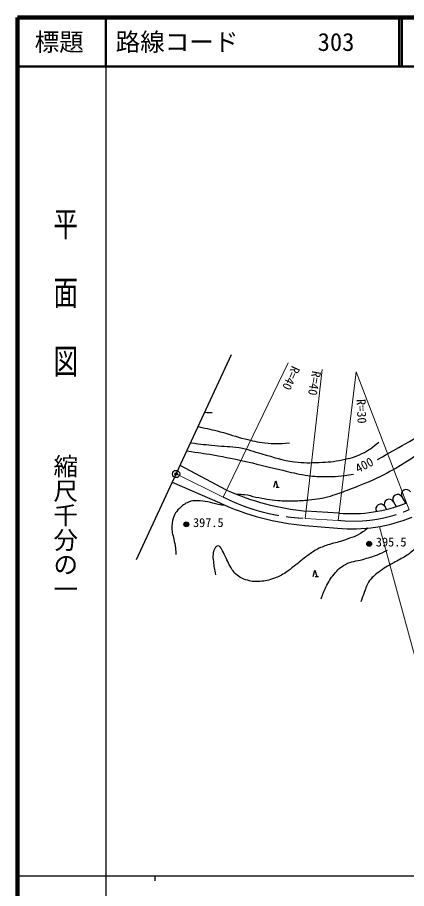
# Model space of a CAD drawing. Units: millimetres, scale not verified. Extents: x 40000 to 680000, y 20000 to 380000.
# Drawn here: x 40000 to 119245, y 202409 to 380000 of the extents above; entities that cross this region are included whole.
import ezdxf
from ezdxf.enums import TextEntityAlignment as Align

# ---------------------------------------------------------------- set-up
doc = ezdxf.new("R2010")
doc.units = ezdxf.units.MM
doc.header["$LTSCALE"] = 1000
doc.header["$PDMODE"] = 32
doc.header["$PDSIZE"] = 500
doc.linetypes.add('CHAIN', pattern=[18.5, 12, -1.5, 3.5, -1.5])
for name, color, linetype, lineweight in [('M-BGD', 7, 'Continuous', 25), ('M-BGD-HTXT', 7, 'Continuous', 13), ('M-BMK', 2, 'CHAIN', 13), ('M-BMK-SRVR', 3, 'Continuous', 25), ('M-STR-HTXT', 7, 'Continuous', 13), ('M-TTL', 2, 'Continuous', 140), ('M-TTL-BAND', 7, 'Continuous', 25), ('M-TTL-LINE', 7, 'Continuous', 50)]:
    doc.layers.add(name, color=color, linetype=linetype, lineweight=lineweight)
doc.layers.add('M-OTRS', color=6, linetype='Continuous')
doc.layers.add('M-TTL-TXT', color=7, linetype='Continuous')
doc.styles.add('@ＭＳ ゴシック', font='')
doc.styles.add('ＭＳ ゴシック', font='')
doc.styles.get('@ＭＳ ゴシック').set_extended_font_data('@MS Gothic')
doc.styles.get('ＭＳ ゴシック').set_extended_font_data('MS Gothic')

msp = doc.modelspace()

# ---------------------------------------------------------------- linework, layer by layer
at = {"layer": 'M-BGD'}
for p, q in [((82603, 283661), (73106, 288650)), ((71543, 285287), (81238, 281021)), ((92227, 284218), (92611, 285498)), ((92611, 285498), (92995, 284218)), ((92675, 284218), (93315, 284218)), ((116569, 281275), (117139, 280277)), ((118305, 282267), (119049, 280967)), ((105476, 278953), (98764, 279366)), ((113096, 279291), (113101, 279281)), ((114832, 280283), (115158, 279713)), ((98502, 276454), (105190, 275906)), ((100208, 266033), (100592, 267313)), ((100592, 267313), (100976, 266033)), ((100656, 266033), (101296, 266033))]:
    msp.add_line(p, q, dxfattribs=at)
for centre, radius in [((74391, 276669), 500), ((74391, 276669), 400), ((74391, 276669), 300), ((74391, 276669), 200), ((74391, 276669), 100), ((74391, 276669), 20), ((111630, 272706), 500), ((111630, 272706), 400), ((111630, 272706), 300), ((111630, 272706), 200), ((111630, 272706), 100), ((111630, 272706), 20)]:
    msp.add_circle(centre, radius, dxfattribs=at)
for centre, radius, start, end in [((103778, 330780), 51658, 245.8009, 264.43034), ((117437, 281771), 1000, 29.74488, 209.74488), ((119174, 282763), 1000, 29.74488, 209.74488), ((102763, 327476), 51199, 245.13952, 265.22654), ((108025, 308526), 29682, 265.07347, 292.20998), ((113964, 279787), 1000, 29.74488, 209.74488), ((115701, 280779), 1000, 29.74488, 209.74488), ((108350, 306895), 31150, 264.17723, 292.68284)]:
    msp.add_arc(centre, radius, start, end, dxfattribs=at)
msp.add_open_spline([(78155, 299516), (78893, 299474), (78893, 299474), (79632, 299433)], degree=3, dxfattribs=at)
for points, knots in [([(113357, 289890), (116152, 291482), (116865, 291890), (119129, 293145), (121185, 294284), (122218, 295180), (124410, 296031), (126725, 296930), (128101, 297270), (130550, 297689), (134460, 298356), (136697, 298491), (140661, 298630), (145966, 298816), (148944, 298662), (154251, 298548), (160249, 298419), (163615, 298405), (169602, 298016), (175467, 297635), (178778, 297535), (184584, 296624), (188993, 295933), (191372, 295065), (195760, 294250), (199254, 293600), (201225, 293257), (204765, 292940), (207011, 292739), (208283, 292927), (210537, 292940), (211736, 292947), (212453, 292656), (213607, 292981), (214861, 293333), (215566, 293632), (216637, 294373), (217446, 294933), (217788, 295391), (218479, 296092), (219322, 296948), (219584, 297282), (220506, 298405)], [0, 0, 0, 0, 1, 1, 1, 2, 2, 2, 3, 3, 3, 4, 4, 4, 5, 5, 5, 6, 6, 6, 7, 7, 7, 8, 8, 8, 9, 9, 9, 10, 10, 10, 11, 11, 11, 12, 12, 12, 13, 13, 13, 14, 14, 14, 14]), ([(76795, 296589), (78948, 296124), (79531, 295993), (81269, 295544), (83268, 295027), (84338, 294554), (86345, 294070), (87915, 293692), (88793, 293437), (90397, 293251), (92335, 293027), (93104, 293106), (95392, 293251)], [0, 0, 0, 0, 1, 1, 1, 2, 2, 2, 3, 3, 3, 4, 4, 4, 4]), ([(84679, 282782), (85403, 282807), (85641, 282798), (86254, 282740), (87167, 282654), (87645, 282400), (88546, 282231), (90299, 281901), (91281, 281678), (93058, 281539), (94320, 281441), (95032, 281442), (96297, 281467), (97478, 281490), (98144, 281505), (99317, 281648), (101071, 281864), (102075, 281943), (103774, 282431), (105144, 282824), (105883, 283137), (107213, 283650), (109600, 284571), (110962, 285039), (113271, 286142), (115317, 287120), (116413, 287772), (118365, 288926), (119501, 289597), (120082, 290063), (121222, 290727), (122950, 291733), (123902, 292351), (125752, 293110), (127933, 294005), (129213, 294379), (131501, 294948), (133565, 295460), (134759, 295587), (136868, 295858), (139074, 296141), (140323, 296193), (142544, 296312), (144441, 296414), (145506, 296416), (147405, 296417), (149855, 296419), (151228, 296358), (153676, 296235), (155313, 296154), (156224, 296013), (157860, 295896), (160332, 295719), (161718, 295644), (164191, 295496), (167019, 295326), (168606, 295281), (171432, 295095), (174452, 294897), (176148, 294826), (179159, 294513), (182030, 294214), (183647, 294072), (186484, 293543), (189073, 293060), (190470, 292543), (193043, 291987), (195428, 291472), (196776, 291237), (199174, 290787), (201972, 290261), (203512, 289776), (206343, 289477), (207800, 289322), (208628, 289196), (210090, 289295), (212056, 289427), (213202, 289383), (215094, 289931), (216171, 290244), (216770, 290516), (217695, 291150), (218381, 291620), (218642, 291847), (219320, 292525)], [0, 0, 0, 0, 1, 1, 1, 2, 2, 2, 3, 3, 3, 4, 4, 4, 5, 5, 5, 6, 6, 6, 7, 7, 7, 8, 8, 8, 9, 9, 9, 10, 10, 10, 11, 11, 11, 12, 12, 12, 13, 13, 13, 14, 14, 14, 15, 15, 15, 16, 16, 16, 17, 17, 17, 18, 18, 18, 19, 19, 19, 20, 20, 20, 21, 21, 21, 22, 22, 22, 23, 23, 23, 24, 24, 24, 25, 25, 25, 26, 26, 26, 27, 27, 27, 28, 28, 28, 28]), ([(75263, 293293), (77644, 292991), (78271, 292911), (80205, 292719), (82136, 292527), (83243, 292631), (85158, 292310), (86990, 292003), (87943, 291506), (89743, 291041), (92356, 290365), (93777, 289732), (96456, 289403), (98393, 289166), (99500, 289213), (101450, 289281), (103299, 289345), (104347, 289432), (106158, 289813), (107766, 290151), (108694, 290357), (110169, 291082), (111614, 291792), (112153, 292236), (113567, 293415)], [0, 0, 0, 0, 1, 1, 1, 2, 2, 2, 3, 3, 3, 4, 4, 4, 5, 5, 5, 6, 6, 6, 7, 7, 7, 8, 8, 8, 8]), ([(74486, 291620), (77085, 291276), (77788, 291171), (79893, 290811), (82619, 290346), (84130, 289992), (86831, 289399), (89672, 288776), (91240, 288324), (94077, 287680), (95847, 287278), (96824, 286963), (98620, 286697), (100120, 286476), (100973, 286427), (102489, 286390), (104822, 286335), (105696, 286512), (108445, 286882)], [0, 0, 0, 0, 1, 1, 1, 2, 2, 2, 3, 3, 3, 4, 4, 4, 5, 5, 5, 6, 6, 6, 6]), ([(156698, 284385), (156177, 284150), (155996, 284090), (155530, 283948), (154725, 283705), (154242, 283664), (153402, 283621), (152124, 283556), (151406, 283671), (150127, 283648), (148206, 283614), (147124, 283641), (145215, 283430), (143896, 283284), (143143, 283239), (141858, 282911), (140094, 282461), (139140, 282080), (137437, 281438), (135920, 280866), (135088, 280499), (133589, 279882), (131048, 278837), (129416, 278650), (127094, 277180), (125853, 276395), (125302, 275752), (124201, 274779), (123117, 273820), (122631, 273154), (121554, 272186), (120732, 271447), (120281, 271013), (119371, 270385), (118471, 269764), (117884, 269548), (116942, 268993), (115751, 268292), (115020, 267993), (113913, 267165), (112994, 266478), (112432, 266107), (111730, 265200), (111087, 264370), (111022, 263721), (110638, 262744), (110352, 262016), (110261, 261766), (109956, 260861)], [0, 0, 0, 0, 1, 1, 1, 2, 2, 2, 3, 3, 3, 4, 4, 4, 5, 5, 5, 6, 6, 6, 7, 7, 7, 8, 8, 8, 9, 9, 9, 10, 10, 10, 11, 11, 11, 12, 12, 12, 13, 13, 13, 14, 14, 14, 15, 15, 15, 16, 16, 16, 16]), ([(82330, 280531), (81652, 280582), (81447, 280608), (80887, 280701), (80040, 280841), (79604, 281100), (78759, 281247), (77956, 281386), (77499, 281483), (76685, 281465), (75960, 281449), (75512, 281499), (74847, 281210), (74033, 280857), (73615, 280532), (72991, 279900), (72550, 279453), (72273, 279197), (72009, 278627), (71609, 277764), (71472, 277212), (71427, 276262), (71377, 275228), (71650, 274662), (71827, 273642), (71952, 272921), (72126, 272533), (72191, 271804), (72236, 271294), (72243, 271101), (72227, 270494)], [0, 0, 0, 0, 1, 1, 1, 2, 2, 2, 3, 3, 3, 4, 4, 4, 5, 5, 5, 6, 6, 6, 7, 7, 7, 8, 8, 8, 9, 9, 9, 10, 10, 10, 10]), ([(111360, 275891), (110923, 275501), (110750, 275395), (110338, 275106), (109035, 274196), (108112, 274006), (106626, 273442), (105466, 273001), (104749, 272958), (103570, 272568), (102593, 272245), (102026, 272090), (101114, 271613), (100289, 271182), (99874, 270853), (99122, 270303), (98006, 269488), (97428, 268969), (96338, 268120), (95690, 267616), (95365, 267280), (94673, 266838), (93810, 266285), (93291, 266011), (92326, 265664), (91207, 265261), (90538, 265097), (89352, 265009), (88542, 264949), (88069, 264964), (87278, 265146), (86627, 265295), (86256, 265403), (85668, 265719), (85154, 265994), (84877, 266180), (84439, 266565), (84121, 266845), (83999, 267062), (83757, 267411), (83065, 268410), (82873, 269089), (82311, 270167), (82011, 270742), (81890, 271090), (81547, 271641), (81391, 271891), (81323, 272089), (81056, 272214), (80901, 272286), (80774, 272258), (80619, 272186), (80393, 272082), (80315, 271933), (80182, 271722), (79927, 271318), (79912, 271020), (79827, 270549), (79726, 269981), (79860, 269650), (79909, 269075), (80001, 268000), (80097, 267627), (80346, 266346)], [0, 0, 0, 0, 1, 1, 1, 2, 2, 2, 3, 3, 3, 4, 4, 4, 5, 5, 5, 6, 6, 6, 7, 7, 7, 8, 8, 8, 9, 9, 9, 10, 10, 10, 11, 11, 11, 12, 12, 12, 13, 13, 13, 14, 14, 14, 15, 15, 15, 16, 16, 16, 17, 17, 17, 18, 18, 18, 19, 19, 19, 20, 20, 20, 21, 21, 21, 21]), ([(101823, 261461), (102240, 262588), (102382, 262935), (102833, 263836), (103388, 264944), (103711, 265579), (104498, 266537), (105246, 267449), (105760, 267928), (106790, 268502), (108040, 269198), (108941, 269099), (110311, 269512), (111489, 269867), (112172, 270004), (113312, 270467), (114117, 270794), (114402, 270923), (115332, 271395)], [0, 0, 0, 0, 1, 1, 1, 2, 2, 2, 3, 3, 3, 4, 4, 4, 5, 5, 5, 6, 6, 6, 6])]:
    msp.add_open_spline(points, degree=3, knots=knots, dxfattribs=at)
for p in [(74391, 276669), (111630, 272706)]:
    msp.add_point(p, dxfattribs=at)
at = {"layer": 'M-BGD-HTXT'}
for p, q in [((81899, 282224), (95160, 309610)), ((98588, 277882), (102037, 308259)), ((105300, 277469), (108976, 307768)), ((108976, 307768), (119783, 279646))]:
    msp.add_line(p, q, dxfattribs=at)
at = {"layer": 'M-BMK'}
for p, q in [((72304, 286925), (81899, 282224)), ((98588, 277882), (105300, 277469))]:
    msp.add_line(p, q, dxfattribs=at)
for centre, radius, start, end in [((99992, 317516), 39659, 242.85744, 267.97174), ((108494, 305488), 28201, 263.49609, 293.59704)]:
    msp.add_arc(centre, radius, start, end, dxfattribs=at)
at = {"layer": 'M-BMK-SRVR'}
msp.add_line((64213, 269514), (83616, 311268), dxfattribs=at)
msp.add_circle((72304, 286925), 745, dxfattribs=at)
at = {"layer": 'M-OTRS'}
msp.add_point((72323, 286931), dxfattribs=at)
at = {"layer": 'M-STR-HTXT'}
msp.add_line((122504, 244029), (113719, 276166), dxfattribs=at)
at = {"layer": 'M-TTL'}
for p, q in [((40000, 380000), (40000, 20000)), ((680000, 380000), (40000, 380000))]:
    msp.add_line(p, q, dxfattribs=at)
at = {"layer": 'M-TTL-BAND'}
for p, q in [((58000, 370000), (58000, 20000)), ((40000, 205000), (579000, 205000)), ((68000, 205000), (68000, 204000))]:
    msp.add_line(p, q, dxfattribs=at)
at = {"layer": 'M-TTL-LINE'}
for p, q in [((58000, 380000), (58000, 370000)), ((117750, 380000), (117750, 370000)), ((118250, 380000), (118250, 370000)), ((40000, 370000), (680000, 370000))]:
    msp.add_line(p, q, dxfattribs=at)

# ---------------------------------------------------------------- texts
at = {"layer": 'M-BGD', "style": 'ＭＳ ゴシック'}
msp.add_text('400', height=1833, rotation=27.699, dxfattribs=at).set_placement((109659, 286595), align=Align.BOTTOM_LEFT)
for s, p in [('397.5', (75756, 275559)), ('395.5', (112995, 271596))]:
    msp.add_text(s, height=1833, dxfattribs=at).set_placement(p, align=Align.BOTTOM_LEFT)
at = {"layer": 'M-BGD-HTXT', "style": '@ＭＳ ゴシック'}
for s, rotation, p in [('R=40', 245.683, (95430, 309333)), ('R=40', 259.955, (99496, 308132)), ('R=30', 272.54, (108519, 302129))]:
    msp.add_text(s, height=1833, rotation=rotation, dxfattribs=at).set_placement(p, align=Align.BOTTOM_LEFT)
at = {"layer": 'M-TTL-BAND', "style": '@ＭＳ ゴシック', "width": 1.4}
msp.add_text('平  面  図', height=3666, rotation=270, dxfattribs=at).set_placement((49777, 306475), align=Align.MIDDLE_RIGHT)
at = {"layer": 'M-TTL-BAND', "style": '@ＭＳ ゴシック'}
msp.add_text('縮尺千分の一', height=3666, rotation=270, dxfattribs=at).set_placement((49777, 261030), align=Align.MIDDLE_RIGHT)
at = {"layer": 'M-TTL-TXT', "style": 'ＭＳ ゴシック'}
msp.add_text('標題', height=3666, dxfattribs=at).set_placement((48500, 375000), align=Align.MIDDLE_CENTER)
for s, p in [('路線コード', (60000, 375000)), ('303', (101142, 375000))]:
    msp.add_text(s, height=3666, dxfattribs=at).set_placement(p, align=Align.MIDDLE_LEFT)

doc.saveas('drawing.dxf')
